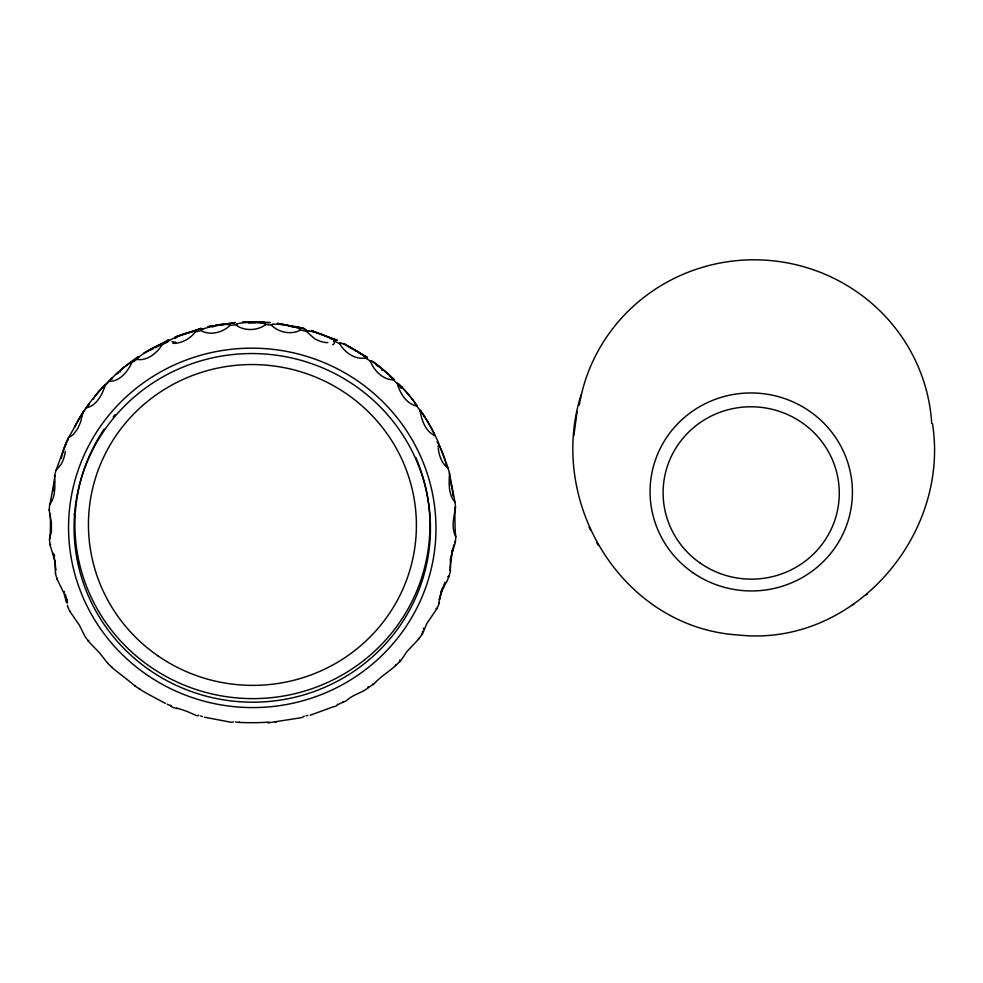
<?xml version="1.0" encoding="UTF-8"?>
<svg xmlns="http://www.w3.org/2000/svg" width="983" height="983" viewBox="0 0 983 983"><rect width="100%" height="100%" fill="white"/><g stroke="black" fill="none" stroke-linecap="round" stroke-linejoin="round"><path stroke-width="1.47" d="M455.793 536.804C450.988 527.453 453.863 517.267 455.522 507.67A203.714 199.266 3.2 0 0 454.957 501.957L449.415 472.983M88.396 641.309L99.664 653.031L107.675 663.218A15.003 3.195 49.8 0 0 107.725 663.034M581.113 394.834C546.818 502.571 622.595 627.928 738.602 635.018C853.514 647.392 950.119 535.022 932.486 423.673M57.112 578.704A15.003 2.199 71.7 0 0 57.014 578.975L64.006 593.425L66.561 602.69M395.621 665A14.966 3.207 -42.6 0 1 395.682 665.172A15.003 3.219 -42.7 0 1 395.744 665.479C388.826 671.905 379.512 677.189 373.454 684.561M87.892 405.217A15.003 0.799 -51.4 0 0 86.307 407.798C95.4 406.262 101.618 396.124 104.382 387.609M54.765 477.197L54.851 475.526M51.362 531.717L51.411 523.521L49.199 510.263A203.714 199.266 3.2 0 1 49.678 504.476C55.92 496.71 54.864 485.479 54.556 475.932M51.337 531.926L49.457 539.237A203.714 199.266 3.2 0 0 50.047 544.926L54.962 561.146L55.453 573.47A15.003 1.794 79.7 0 0 55.552 573.2A14.966 1.782 79.7 0 0 55.626 573.089M577.107 411.631L573.814 435.899M54.581 478.647L50.784 500.224M83.027 412.209L68.417 437.926L73.27 434.511L77.669 428.711L80.446 422.469L83.051 412.369M269.133 722.087C260.176 722.8 248.22 722.861 239.508 722.419A203.714 199.266 3.2 0 1 235.576 721.989M66.094 442.682L56.08 470.243A203.714 199.266 3.2 0 0 54.569 475.87L54.667 475.637M56.056 470.304L61.093 464.345A16.441 7.078 -74.6 0 0 65.345 451.271M104.444 387.425L105.132 385.545A203.714 199.266 3.2 0 1 109.273 381.404C119.348 381.551 127.483 372.041 131.476 363.341M66.008 442.817L65.972 442.928A203.714 199.266 3.2 0 1 68.368 437.779M82.99 412.528L83.002 412.491A203.714 199.266 3.2 0 1 86.295 407.834M165.39 703.361C157.772 699.245 146.811 693.715 139.574 689.095A15.003 3.76 31.4 0 1 139.672 688.579M131.71 362.838L131.796 362.666A15.003 1.29 -39.6 0 0 131.845 362.506M134.782 685.643A15.003 3.539 39.6 0 1 134.745 685.753C128.269 680.064 118.316 672.888 111.853 667.408M443.652 587.17L446.712 581.617M167.442 342.17A203.714 199.266 3.2 0 0 162.146 344.628C157.44 352.762 146.848 361.547 136.6 359.286A15.003 1.561 -31.6 0 1 138.32 357.357M265.508 324.66C257.89 330.693 244.103 331.492 235.908 324.881A203.714 199.266 3.2 0 0 230.047 325.324C222.969 332.598 209.969 335.879 200.876 330.546A203.714 199.266 3.2 0 0 195.224 332.07C190.493 338.484 181.511 343.645 172.885 343.362M446.933 581.248L448.973 576.554A203.714 199.266 3.2 0 0 450.435 571.012L450.484 570.976A15.003 1.388 -80.5 0 1 450.312 570.103L450.423 558.467L455.326 542.395A15.003 1.29 -82.4 0 0 455.264 542.125A14.966 1.29 -82.3 0 0 454.724 542.149A14.905 1.278 -81.8 0 0 454.65 542.346M233.573 721.964L231.251 722.308L204.427 717.185M144.28 352.872L168.597 339.823M422.309 634.465L426.868 623.431L436.636 609.104A15.003 2.335 -62.7 0 0 436.575 608.809A14.966 2.335 -62.6 0 0 435.973 608.452M168.695 339.909L167.933 340.462M365.357 358.009C355.33 359.827 344.517 352.541 339.663 343.632A15.003 1.806 28.7 0 1 339.602 343.448M851.966 605.516L853.76 604.14M865.519 595.354L867.534 593.83M346.667 700.535C352.774 694.44 362.223 692.954 368.416 687.584A203.714 199.266 3.2 0 0 373.184 684.266A15.003 3.281 -40.8 0 1 373.184 683.664M346.397 700.732L342.883 702.354M393.028 379.807C382.792 379.696 373.933 370.444 370.272 361.13A203.714 199.266 3.2 0 0 365.43 357.861M400.167 661.608L406.974 651.557L418.709 639.048A203.714 199.266 3.2 0 0 422.039 634.33A15.003 2.421 -60.8 0 1 422.002 633.494M153.029 348.793L151.493 349.579M150.043 350.304L150.755 349.948M148.703 350.956L147.745 351.423M146.922 351.803L144.28 352.885M197.583 329.772L201.171 328.31L175.085 336.997L178.39 336.112M197.03 329.981L189.314 332.635A13.737 3.502 -19.8 0 0 177.395 336.579M188.564 332.893L186.315 333.63M185.578 333.864L183.084 334.662M182.285 334.908L178.746 336.002M416.387 405.967C406.765 403.952 399.798 393.225 397.341 383.665A203.714 199.266 3.2 0 0 393.151 379.635M331.627 707.416L336.1 706.052L337.562 704.713A203.714 199.266 3.2 0 0 342.858 702.255A15.003 3.613 -30.6 0 1 342.846 701.862M331.332 707.49L310.173 715.243M208.212 326.614L235.478 322.485L234.568 322.682M234.249 322.743L227.184 323.923M226.422 324.046L223.264 324.537M222.49 324.66L220.917 324.894M219.369 325.115L214.441 325.815M213.692 325.914L211.664 326.196M211.48 326.221L208.199 326.626M267.88 722.91L301.806 717.615L304.128 716.337A15.003 4.018 -12 0 0 304.14 716.115M276.211 722.149L275.301 722.014M251.918 322.313L270.276 322.571M269.625 322.584L242.703 322.019L251.832 322.313M434.904 435.653C425.381 431.377 421.609 420.122 420.011 410.452A203.714 199.266 3.2 0 0 416.608 405.77M279.025 323.677L277.427 323.321L304.595 328.58M303.624 328.42L295.305 326.921M294.531 326.786L291.349 326.184M289.801 325.877L279.16 323.714M177.124 708.534L172.234 707.146L170.735 705.831A15.003 3.969 21.1 0 1 170.821 705.315M336.8 340.167L330.128 337.833M447.83 468.006C441.822 463.62 438.946 455.399 438.234 448.015M327.99 337.058L329.428 337.574M327.253 336.788L324.992 335.94M324.157 335.633L319.819 333.962M319.045 333.667L311.476 330.558L337.353 340.315M366.929 357.222L362.211 354.728M361.621 354.396L360.356 353.683M359.016 352.934L359.692 353.315M357.628 352.135L358.328 352.541M355.502 350.906L356.215 351.324M354.126 350.095L354.814 350.501M352.123 348.904L352.786 349.297M351.484 348.51L348.781 346.852M348.129 346.458L343.62 343.411L367.507 357.407M393.409 379.02L392.168 378.148A13.897 0.836 40.1 0 1 389.44 376.194M454.883 502.067C448.199 494.424 448.961 482.874 449.55 473.413A203.714 199.266 3.2 0 0 447.99 467.871L447.449 466.175M373.663 362.395L373.024 361.498L394.171 379.266M399.909 661.522L399.872 661.448A15.003 2.875 -50.8 0 1 399.872 660.49M589.075 527.22L590.574 530.144M596.841 542.641L598.266 545.393M265.533 324.611A203.714 199.266 3.2 0 1 271.382 325.066C278.472 332.684 291.767 335.056 300.614 329.981A203.714 199.266 3.2 0 1 306.315 331.369L314.683 338.779A16.441 9.154 22.6 0 0 327.794 342.637M339.614 343.522L339.663 343.632A203.714 199.266 3.2 0 0 334.281 341.126M447.105 465.18L437.595 440.679A203.714 199.266 3.2 0 0 435.064 435.494A14.954 0.725 60 0 0 434.228 433.343M450.46 570.84L450.349 570.189M415.809 457.451A177.53 173.659 3.2 0 1 236.436 697.881A177.53 173.659 3.2 0 1 104.124 429.141M113.192 416.878A177.53 173.659 3.2 0 1 114.962 414.74M455.326 542.395A203.714 199.266 3.2 0 0 455.793 536.681A15.003 0.848 89.7 0 1 455.62 535.76M436.636 609.104A203.714 199.266 3.2 0 0 439.069 603.894A15.003 1.917 -70.7 0 1 438.996 602.984M399.848 661.387A203.714 199.266 3.2 0 1 395.744 665.479M307.9 715.341A203.714 199.266 3.2 0 1 306.02 715.845M202.473 716.496A203.714 199.266 3.2 0 1 200.581 716.005M170.735 705.757A203.714 199.266 3.2 0 1 167.171 704.184M139.574 689.022A203.714 199.266 3.2 0 1 134.745 685.753M107.675 663.218A203.714 199.266 3.2 0 0 111.853 667.248A15.003 3.477 41.6 0 1 111.902 666.965M88.409 641.113A203.714 199.266 3.2 0 1 84.993 636.431L79.353 625.102L69.928 611.463A203.714 199.266 3.2 0 1 67.422 606.204A14.966 2.285 69.8 0 0 67.618 605.258M57.026 579.012A203.714 199.266 3.2 0 1 55.453 573.47M131.82 362.616A203.714 199.266 3.2 0 1 136.6 359.286M105.193 385.373A15.003 0.885 -49.5 0 1 105.107 385.545M87.77 405.438A14.905 0.848 -50.9 0 1 88.605 404.259M88.728 404.136A14.856 0.897 -50.7 0 1 104.702 385.262A14.954 0.897 -49.9 0 1 105.181 385.09M110.809 379.229A13.787 1.13 -48.2 0 1 112.074 378.946M93.704 398.987A13.836 1.044 -47.5 0 1 99.234 391.197A13.836 1.044 -47.5 0 1 110.919 379.241A14.905 1.253 -41 0 1 111.804 378.271M97.956 392.536A13.885 1.057 -47.5 0 1 99.062 391.259M74.143 514.035A15.802 10.322 88.2 0 1 74.524 513.556M370.788 360.528A13.737 3.686 34.1 0 1 371.623 361.179M365.737 357.947A13.946 2.777 34.5 0 1 366.634 358.525M88.347 405.438A13.811 1.536 -57.8 0 1 89.023 404.799M88.138 405.61A13.885 1.511 -57.4 0 0 78.615 419.286A13.885 1.462 -57.2 0 0 77.804 420.712M74.843 427.04A13.836 1.462 -57.2 0 1 78.038 420.466M64.399 447.535A11.231 2.482 -79.2 0 1 65.873 443.997M65.886 444.39A13.873 1.966 -67.1 0 1 68.306 439.352M62.961 451.873A13.885 1.917 -66.9 0 1 65.91 444.427M61.413 458.434A13.836 1.905 -66.9 0 1 63.133 451.676M49.777 504.23A15.003 0.713 -80.7 0 1 49.678 504.476M50.403 502.153A14.966 0.7 -80.7 0 1 49.752 504.451M50.76 500.445A14.905 0.639 -80.3 0 1 50.428 501.908M53.61 490.787A13.836 2.384 -76.6 0 1 54.643 481.265M53.881 485.111A13.885 2.396 -76.6 0 1 54.139 483.476M49.199 510.14A14.954 1.13 -89 0 1 49.642 509.919M50.035 536.583A14.966 1.241 89.5 0 1 49.531 539.212M50.158 534.949A14.905 1.18 89.9 0 1 50.022 536.435M50.452 529.198A14.856 1.13 -89.9 0 1 50.17 535.108M50.194 513.777A14.831 1.032 -89.7 0 1 50.379 529.1M50.047 544.889A15.003 1.683 81.5 0 1 50.145 544.631M55.687 569.108A14.905 1.72 80.1 0 1 55.748 570.595M55.134 563.37A14.856 1.659 80.3 0 1 55.712 569.206M54.765 561.01A14.819 1.573 80.5 0 1 55.085 563.296M53.303 553.183A14.831 1.561 80.5 0 1 54.716 560.961M50.317 544.435A14.954 1.671 81.2 0 1 50.649 544.582M54.618 555.788A13.836 3.367 83.8 0 1 54.298 554.707M66.783 599.323A11.735 0.872 -84.9 0 1 66.525 601.264M65.247 594.371A14.856 2.212 70.3 0 1 67.483 603.009M64.141 591.447A14.831 2.064 70.7 0 1 64.436 592.294M57.309 578.471A14.954 2.187 71.3 0 1 57.518 578.446M69.928 611.377A15.003 2.679 61.7 0 1 70.026 611.082M88.396 641.088A15.003 3.109 51.7 0 1 88.839 640.425M198.738 715.169A15.003 4.006 19.1 0 1 198.689 715.501L196.833 715.747L190.075 712.724A16.441 3.121 19.5 0 0 176.633 708.153M239.471 722.272A15.003 4.104 0.3 0 1 239.471 722.026M337.513 704.295A14.966 3.821 -22.3 0 1 337.538 704.381M368.109 686.798A14.966 3.551 -32.5 0 1 368.392 687.547M418.279 638.311A14.966 2.802 -52.7 0 1 418.672 639.011M399.897 660.453A14.954 2.826 -51.2 0 1 399.995 660.023M423.354 628.887A14.831 2.199 -61.6 0 1 423.624 628.223M422.272 632.143A14.954 2.371 -61.1 0 1 422.481 631.393M448.764 576.087A14.966 1.819 -72.5 0 1 448.924 576.542M439.401 599.888A16.441 5.185 -65.2 0 1 443.665 587.17M439.684 598.328A11.231 1.671 -74.7 0 1 439.303 599.397M447.744 576.738A14.905 1.806 -72 0 1 447.916 576.493M445.066 582.133A14.806 1.696 -71.4 0 0 440.974 593.744A14.831 1.72 -71.4 0 0 440.507 595.415M440.581 595.305A14.868 1.757 -71.4 0 0 439.303 600.687A14.954 1.868 -71 0 0 439.02 602.923M442.19 588.412A13.885 3.662 -71.7 0 1 440.9 591.913M453.925 544.729A14.831 1.167 -81.3 0 0 450.337 567.842A14.954 1.339 -80.8 0 0 450.337 570.017M451.295 556.12A13.885 3.207 -81.8 0 1 450.706 559.266M451.836 550.345A13.836 3.158 -81.5 0 1 451.615 552.974M455.473 507.658A14.966 0.75 87.9 0 0 455.154 507.449A14.905 0.737 88.4 0 0 455.068 508.186M455.399 533.437A14.831 0.639 89 0 1 454.92 519.368A14.831 0.639 89 0 1 455.129 508.002M455.62 535.6A14.954 0.799 89.4 0 1 455.412 533.327M452.954 495.776A13.885 2.224 78.7 0 0 451.848 487.519A13.885 2.199 79 0 0 451.48 485.725M449.71 479.126A13.836 2.187 79 0 1 451.394 485.786M438.074 446.724A11.735 0.946 -86.8 0 1 438.148 445.926M446.245 464.885A13.885 1.757 69 0 0 443.014 454.158A13.885 1.72 69.3 0 0 442.338 452.463A13.836 1.72 69.3 0 0 436.993 441.809M420.011 410.464A15.003 0.762 58.5 0 1 420.613 410.648M420.491 410.538A14.905 0.774 59 0 1 420.994 411.177M421.08 411.312A14.856 0.799 59.2 0 1 423.415 414.715M423.28 414.457A14.819 0.848 59.5 0 1 424.324 416.079M424.177 415.76A14.831 0.872 59.6 0 1 434.105 433.147M434.216 434.953A13.811 1.315 59 0 1 434.044 435.15M420.257 411.275A13.836 1.278 59.6 0 1 428.318 422.899A13.836 1.278 59.6 0 1 434.081 434.99M427.445 421.24A13.885 1.29 59.6 0 1 428.367 422.813M397.341 383.665A15.003 1.18 48.6 0 1 398.176 383.677A14.905 1.192 49.1 0 1 398.742 384.156M398.803 384.242A14.856 1.216 49.4 0 1 401.863 387.179M401.764 387.032A14.819 1.278 49.6 0 1 415.44 403.583A14.954 1.155 50.1 0 1 416.632 405.721M399.43 385.852A13.799 0.983 50.6 0 1 399.123 385.348M399.012 385.213A13.836 0.885 49.9 0 1 406.311 392.082A13.836 0.885 49.9 0 1 416.559 405.463M401.248 388.396A13.873 1.008 50.3 0 1 399.909 386.491M416.657 405.401A13.787 0.922 49.2 0 1 415.342 404.701M407.232 393.016A13.885 0.897 49.9 0 1 408.412 394.404M370.272 361.13A15.003 1.536 38.7 0 1 371.328 360.97M371.23 360.958A14.905 1.548 39.2 0 1 372.053 361.351M372.115 361.412A14.856 1.573 39.4 0 1 375.813 363.771M375.703 363.661A14.819 1.622 39.7 0 1 391.861 377.644M391.947 377.693A14.954 1.511 40.2 0 1 393.016 379.119M392.967 379.094A15.003 1.474 40.6 0 1 393.163 379.561M374.486 363.219A13.799 0.639 40.9 0 1 373.749 362.469M378.234 366.647A13.873 0.676 40.6 0 1 375.776 364.374M382.252 370.345A13.897 0.836 40.1 0 1 381.601 369.78M339.577 343.325A14.966 1.806 28.7 0 1 340.855 343.214M340.794 343.178A14.905 1.819 29.2 0 1 341.74 343.423A14.856 1.843 29.4 0 1 346.016 345.156M345.918 345.082A14.819 1.905 29.7 0 1 364.054 356.116M364.128 356.129A14.954 1.794 30.2 0 1 365.283 357.37A15.003 1.769 30.6 0 1 365.443 357.763M306.315 331.382A15.003 2.003 18.7 0 1 307.753 330.816M333.765 341.187A11.231 4.337 14 0 1 332.696 344.726M307.667 330.829A14.905 2.015 19.2 0 1 308.723 330.915M308.785 330.939A14.856 2.04 19.4 0 1 313.393 331.885M313.294 331.824A14.819 2.101 19.7 0 1 328.494 337.267M328.641 337.28A14.868 2.077 19.8 0 1 332.942 339.614A14.954 2.003 20.2 0 1 334.134 340.646A15.003 1.978 20.6 0 1 334.281 340.978M332.561 338.557A13.737 3.453 23.3 0 1 336.702 340.364M330.349 338.496A13.946 2.519 23.6 0 1 331.32 338.877M271.394 324.894A14.966 2.089 8.7 0 1 272.955 324.316M272.881 324.304A14.905 2.113 9.1 0 1 273.999 324.193A14.856 2.138 9.3 0 1 278.926 324.353M278.84 324.316A14.819 2.199 9.6 0 1 299.237 328.678M299.299 328.666A14.954 2.113 10.2 0 1 300.515 329.477M294.667 326.381A13.737 3.305 12.5 0 1 306.34 329.821M290.747 326.491A13.946 2.371 12.6 0 1 293.708 326.958M235.92 324.611A14.966 2.101 -1.4 0 1 237.554 323.776M237.481 323.763A14.905 2.126 -1 0 1 238.636 323.481A14.856 2.15 -0.7 0 1 264.243 323.518M264.243 323.579A14.954 2.126 0.1 0 1 265.435 324.181M255.076 321.933A13.737 3.268 1.7 0 1 264.931 322.51M248.822 323.038A13.946 2.335 1.7 0 1 255.469 322.67M200.901 330.399A15.003 2.015 -11.5 0 1 202.621 329.194M202.535 329.256A14.905 2.04 -11 0 1 203.69 328.777M203.764 328.777A14.856 2.064 -10.8 0 1 208.691 327.241M208.605 327.228A14.819 2.138 -10.6 0 1 228.806 324.562A14.954 2.052 -10 0 1 229.961 324.931M215.449 325.385A13.737 3.342 -9 0 1 227.896 323.96M212.242 326.921A13.946 2.408 -9.3 0 1 214.097 326.454M175.748 342.195A11.735 1.524 4.2 0 1 171.951 341.679M167.54 341.973A14.966 1.831 -21.5 0 1 169.211 340.573M169.395 340.523A14.856 1.855 -21.1 0 1 177.137 336.702M176.891 336.69A14.831 1.991 -20.6 0 1 194.118 331.504A14.954 1.88 -20 0 1 195.187 331.689M174.986 338.508A13.959 2.58 -20.2 0 1 175.834 338.091M162.121 344.64A15.003 1.622 -29.7 0 0 161.298 344.234A14.831 1.733 -30.6 0 0 145.459 352.27M139.291 356.596A14.905 1.597 -31.1 0 0 138.247 357.456A13.897 0.971 -37.7 0 1 134.302 361.117M139.389 356.559A14.856 1.634 -30.9 0 1 145.57 352.283M168.191 340.351A13.897 0.676 -28 0 1 155.154 347.773M109.285 381.343A15.003 1.216 -41.5 0 1 109.334 381.22M109.432 381.134A14.966 1.216 -41.4 0 1 110.968 379.192M111.902 378.197A14.856 1.302 -40.8 0 1 115.834 374.388M115.711 374.449A14.819 1.376 -40.6 0 1 131.144 362.395A14.954 1.302 -40 0 1 131.833 362.236M120.565 371.513A13.799 0.725 -37.1 0 1 119.926 371.943M138.714 356.78A13.787 0.774 -38.5 0 1 138.148 357.517M137.497 357.234A13.811 0.762 -38.4 0 1 138.505 356.706M124.067 367.212A13.885 0.737 -38.1 0 1 137.706 357.062M122.814 368.244A13.885 0.688 -37.8 0 1 124.141 367.163M118.132 373.159A13.836 0.688 -37.9 0 1 123.342 367.925M579.294 405.119A177.53 173.659 3.2 0 1 763.472 260.053A177.53 173.659 3.2 0 1 931.712 423.403M149.625 670.123A178.193 174.298 3.2 0 0 429.718 544.004A178.193 174.298 3.2 0 0 177.419 369.497A178.193 174.298 3.2 0 0 149.625 670.123M157.98 655.87A163.989 160.401 3.2 0 0 415.735 539.802A163.989 160.401 3.2 0 0 183.551 379.217A163.989 160.401 3.2 0 0 157.98 655.87M146.455 674.535A183.723 179.705 3.2 0 0 435.223 544.496A183.723 179.705 3.2 0 0 175.109 364.595A183.723 179.705 3.2 0 0 146.455 674.535M167.491 341.986A15.003 1.831 -21.6 0 0 167.466 342.059M700.449 563.284A88.089 86.172 3.2 0 0 838.917 500.937A88.089 86.172 3.2 0 0 714.186 414.666A88.089 86.172 3.2 0 0 700.449 563.284M692.966 572.733A101.188 98.988 3.2 0 0 852.015 501.109A101.188 98.988 3.2 0 0 708.743 402.01A101.188 98.988 3.2 0 0 692.966 572.733"/></g></svg>
